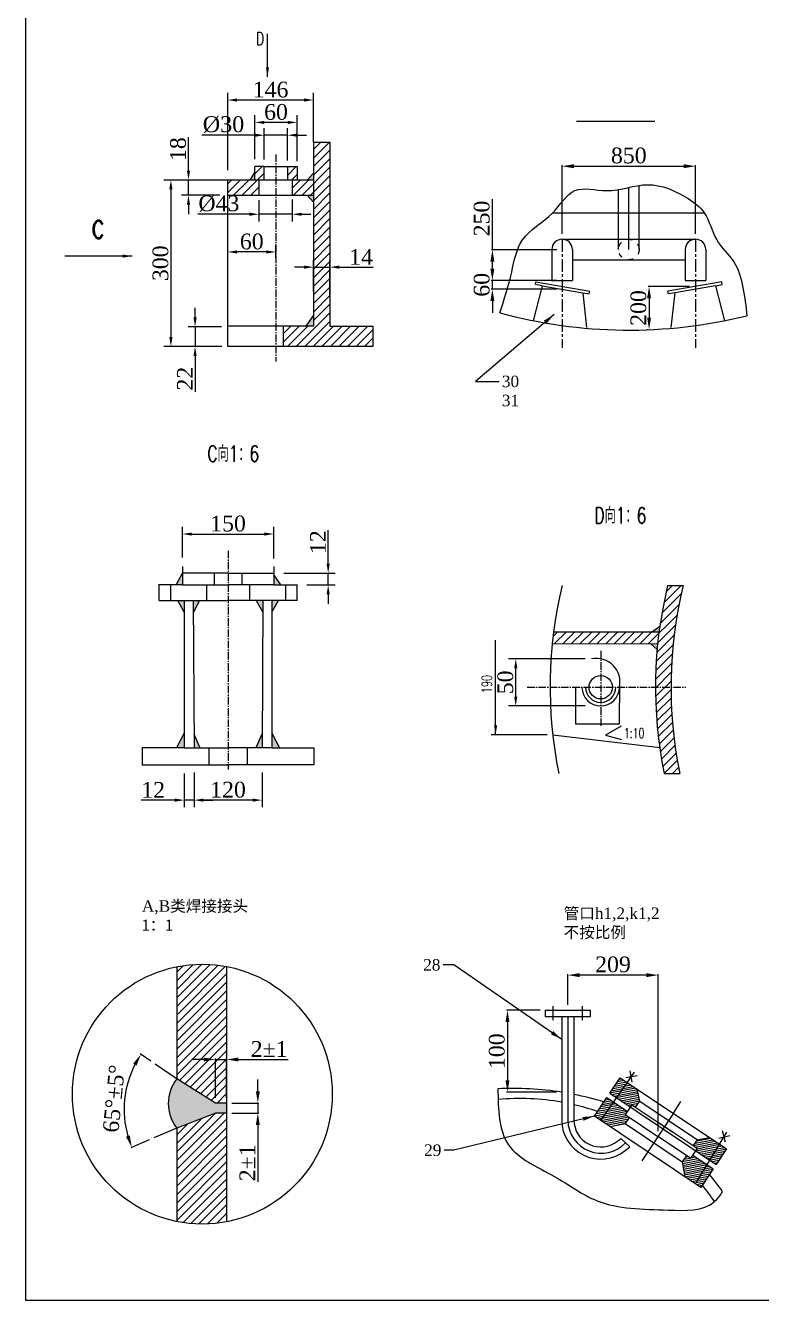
# Model space of a CAD drawing. Header units: millimetres. Extents: x 19308 to 58398, y -2448 to 16456.
# Drawn here: x 47261 to 52870, y -989 to 8724 of the extents above; entities that cross this region are included whole.
import ezdxf

# ---------------------------------------------------------------- set-up
doc = ezdxf.new("R2010")
doc.units = ezdxf.units.MM
doc.header["$LTSCALE"] = 3
for name, pattern in [('ACAD_ISO03W100', [30, 12, -18]), ('CENTER', [50.8, 31.75, -6.35, 6.35, -6.35]), ('CENTER2', [28.575, 19.05, -3.175, 3.175, -3.175]), ('CENTERX2', [101.6, 63.5, -12.7, 12.7, -12.7])]:
    doc.linetypes.add(name, pattern=pattern)
doc.layers.add('C2', color=1, linetype='CENTER2')
doc.layers.add('点划线', color=1, linetype='CENTERX2')
doc.styles.add('HZ', font='ROMANS.SHX', dxfattribs={"width": 0.7, "bigfont": 'hztxt.shx'})
doc.styles.get("Standard").update_dxf_attribs({"font": 'TIMES.TTF', "height": 120})
doc.dimstyles.new('ISO-25', dxfattribs={"dimtxt": 120, "dimasz": 90, "dimexe": 8, "dimexo": 40, "dimgap": 20, "dimtad": 1, "dimdsep": 46, "dimtxsty": 'Standard', "dimcen": 2.5, "dimclrd": 1, "dimclre": 1, "dimclrt": 1, "dimadec": 0, "dimazin": 0, "dimtfac": 1, "dimtmove": 0, "dimatfit": 3, "dimfxl": 0, "dimarcsym": 0})
doc.dimstyles.new('STANDARD_WS', dxfattribs={"dimtxt": 2.5, "dimasz": 2.5, "dimexe": 1.25, "dimexo": 0.625, "dimtad": 1, "dimdec": 4, "dimdsep": 46, "dimtxsty": 'Standard', "dimcen": 2.5, "dimadec": 0, "dimazin": 0, "dimtfac": 1, "dimtdec": 4, "dimtmove": 0, "dimatfit": 3, "dimfxl": 0, "dimtolj": 1, "dimtzin": 0, "dimarcsym": 0})
doc.dimstyles.new('STANDARD_WS$0', dxfattribs={"dimtxt": 2.5, "dimasz": 2.5, "dimexe": 1.25, "dimexo": 0.625, "dimtad": 1, "dimdec": 4, "dimdsep": 46, "dimtxsty": 'Standard', "dimcen": 2.5, "dimadec": 0, "dimazin": 0, "dimtfac": 1, "dimtdec": 4, "dimtmove": 0, "dimatfit": 0, "dimfxl": 0, "dimtolj": 1, "dimtzin": 0, "dimarcsym": 0})

# ---------------------------------------------------------------- blocks, each defined once
blk = doc.blocks.new('*D36')
at = {"color": 1, "linetype": 'ByBlock', "lineweight": -2}
for p, q in [((51350.3, 7136), (51350.3, 7660.2)), ((51440.3, 7652.2), (52276.7, 7652.2)), ((52366.7, 7136), (52366.7, 7660.2))]:
    blk.add_line(p, q, dxfattribs=at)
at = {"color": 1, "linetype": 'ByBlock'}
for points in [[(51440.3, 7667.2), (51440.3, 7637.2), (51350.3, 7652.2)], [(52276.7, 7667.2), (52276.7, 7637.2), (52366.7, 7652.2)]]:
    blk.add_solid(points, dxfattribs=at)
at = {"layer": 'Defpoints', "color": 0, "linetype": 'ByBlock'}
for p in [(52366.7, 7652.2), (51350.3, 7096), (52366.7, 7096)]:
    blk.add_point(p, dxfattribs=at)
at = {"color": 1, "linetype": 'ByBlock', "insert": (51858.5, 7733.3), "char_height": 120, "attachment_point": 5}
blk.add_mtext('850', dxfattribs=at)
blk = doc.blocks.new('*D71')
at = {"color": 0, "lineweight": -2}
for p, q in [((49008.5, 7888.4), (48604.2, 7888.4)), ((49080.5, 7702.6), (49080.5, 7942.4)), ((49257.5, 7888.4), (49080.5, 7888.4)), ((49257.5, 7694.6), (49257.5, 7942.4)), ((49329.5, 7888.4), (49401.5, 7888.4))]:
    blk.add_line(p, q, dxfattribs=at)
at = {"color": 0}
for points in [[(49008.5, 7900.4), (49008.5, 7876.4), (49080.5, 7888.4)], [(49329.5, 7900.4), (49329.5, 7876.4), (49257.5, 7888.4)]]:
    blk.add_solid(points, dxfattribs=at)
at = {"layer": 'Defpoints', "color": 0}
for p in [(49080.5, 7888.4), (49080.5, 7702.6), (49257.5, 7694.6)]:
    blk.add_point(p, dxfattribs=at)
at = {"color": 0, "insert": (48770.3, 7969.8), "char_height": 120, "attachment_point": 5}
blk.add_mtext('\\A1;{\\H1.013x;%%c30}', dxfattribs=at)
blk = doc.blocks.new('*D72')
at = {"color": 0, "lineweight": -2}
for p, q in [((49009.4, 7706.6), (49009.4, 8040)), ((49259.2, 7986), (49081.4, 7986)), ((49331.2, 7690.6), (49331.2, 8040))]:
    blk.add_line(p, q, dxfattribs=at)
at = {"color": 0}
for points in [[(49081.4, 7998), (49081.4, 7974), (49009.4, 7986)], [(49259.2, 7998), (49259.2, 7974), (49331.2, 7986)]]:
    blk.add_solid(points, dxfattribs=at)
at = {"layer": 'Defpoints', "color": 0}
for p in [(49009.4, 7986), (49009.4, 7706.6), (49331.2, 7690.6)]:
    blk.add_point(p, dxfattribs=at)
at = {"color": 0, "insert": (49170.3, 8065), "char_height": 120, "attachment_point": 5}
blk.add_mtext('\\A1;60', dxfattribs=at)
blk = doc.blocks.new('*D73')
at = {"color": 0, "lineweight": -2}
for p, q in [((48802.2, 7623.3), (48802.2, 8210.4)), ((49456, 7835.2), (49456, 8210.4)), ((49384, 8156.4), (48874.2, 8156.4))]:
    blk.add_line(p, q, dxfattribs=at)
at = {"color": 0}
for points in [[(48874.2, 8168.4), (48874.2, 8144.4), (48802.2, 8156.4)], [(49384, 8168.4), (49384, 8144.4), (49456, 8156.4)]]:
    blk.add_solid(points, dxfattribs=at)
at = {"layer": 'Defpoints', "color": 0}
for p in [(48802.2, 8156.4), (49456, 7835.2), (48802.2, 7623.3)]:
    blk.add_point(p, dxfattribs=at)
at = {"color": 0, "insert": (49129.1, 8235.4), "char_height": 120, "attachment_point": 5}
blk.add_mtext('\\A1;146', dxfattribs=at)
blk = doc.blocks.new('*D74')
at = {"color": 0, "lineweight": -2}
for p, q in [((48503.3, 7619), (48503.3, 7873.2)), ((48745.9, 7547), (48449.3, 7547)), ((48503.3, 7431.6), (48503.3, 7547)), ((48741.5, 7431.6), (48449.3, 7431.6)), ((48503.3, 7359.6), (48503.3, 7287.6))]:
    blk.add_line(p, q, dxfattribs=at)
at = {"color": 0}
for points in [[(48491.3, 7619), (48515.3, 7619), (48503.3, 7547)], [(48491.3, 7359.6), (48515.3, 7359.6), (48503.3, 7431.6)]]:
    blk.add_solid(points, dxfattribs=at)
at = {"layer": 'Defpoints', "color": 0}
for p in [(48503.3, 7547), (48745.9, 7547), (48741.5, 7431.6)]:
    blk.add_point(p, dxfattribs=at)
at = {"color": 0, "insert": (48424.3, 7782.1), "char_height": 120, "attachment_point": 5, "rotation": 90}
blk.add_mtext('\\A1;18', dxfattribs=at)
blk = doc.blocks.new('*D75')
at = {"color": 0, "lineweight": -2}
for p, q in [((48802.2, 7547), (48315.3, 7547)), ((48369.3, 7475), (48369.3, 6350.9)), ((48756.2, 6278.9), (48315.3, 6278.9))]:
    blk.add_line(p, q, dxfattribs=at)
at = {"color": 0}
for points in [[(48357.3, 7475), (48381.3, 7475), (48369.3, 7547)], [(48357.3, 6350.9), (48381.3, 6350.9), (48369.3, 6278.9)]]:
    blk.add_solid(points, dxfattribs=at)
at = {"layer": 'Defpoints', "color": 0}
for p in [(48802.2, 7547), (48369.3, 6278.9), (48756.2, 6278.9)]:
    blk.add_point(p, dxfattribs=at)
at = {"color": 0, "insert": (48290.3, 6912.9), "char_height": 120, "attachment_point": 5, "rotation": 90}
blk.add_mtext('\\A1;300', dxfattribs=at)
blk = doc.blocks.new('*D76')
at = {"color": 0, "lineweight": -2}
for p, q in [((48553.8, 6500.7), (48553.8, 6572.7)), ((48755.7, 6428.7), (48499.8, 6428.7)), ((48553.8, 6428.7), (48553.8, 6278.9)), ((48756.2, 6278.9), (48499.8, 6278.9)), ((48553.8, 6206.9), (48553.8, 5932.8))]:
    blk.add_line(p, q, dxfattribs=at)
at = {"color": 0}
for points in [[(48541.8, 6500.7), (48565.8, 6500.7), (48553.8, 6428.7)], [(48541.8, 6206.9), (48565.8, 6206.9), (48553.8, 6278.9)]]:
    blk.add_solid(points, dxfattribs=at)
at = {"layer": 'Defpoints', "color": 0}
for p in [(48755.7, 6428.7), (48553.8, 6278.9), (48756.2, 6278.9)]:
    blk.add_point(p, dxfattribs=at)
at = {"color": 0, "insert": (48475.8, 6033.8), "char_height": 120, "attachment_point": 5, "rotation": 90}
blk.add_mtext('\\A1;22', dxfattribs=at)
blk = doc.blocks.new('*D77')
at = {"color": 0, "lineweight": -2}
for p, q in [((49039.1, 7394.6), (49039.1, 7232.3)), ((49292.7, 7398.6), (49292.7, 7232.3)), ((48967.1, 7286.3), (48575, 7286.3)), ((49292.7, 7286.3), (49039.1, 7286.3)), ((49364.7, 7286.3), (49436.7, 7286.3))]:
    blk.add_line(p, q, dxfattribs=at)
at = {"color": 0}
for points in [[(48967.1, 7298.3), (48967.1, 7274.3), (49039.1, 7286.3)], [(49364.7, 7298.3), (49364.7, 7274.3), (49292.7, 7286.3)]]:
    blk.add_solid(points, dxfattribs=at)
at = {"layer": 'Defpoints', "color": 0}
for p in [(49039.1, 7394.6), (49292.7, 7398.6), (49039.1, 7286.3)]:
    blk.add_point(p, dxfattribs=at)
at = {"color": 0, "insert": (48735.1, 7366.9), "char_height": 120, "attachment_point": 5}
blk.add_mtext('\\A1;%%c43', dxfattribs=at)
blk = doc.blocks.new('*D78')
at = {"color": 0, "lineweight": -2}
for p, q in [((48802.2, 6953.3), (48802.2, 7053)), ((49097, 6999), (48874.2, 6999)), ((49169, 6953.3), (49169, 7053))]:
    blk.add_line(p, q, dxfattribs=at)
at = {"color": 0}
for points in [[(48874.2, 7011), (48874.2, 6987), (48802.2, 6999)], [(49097, 7011), (49097, 6987), (49169, 6999)]]:
    blk.add_solid(points, dxfattribs=at)
at = {"layer": 'Defpoints', "color": 0}
for p in [(48802.2, 6999), (48802.2, 6953.3), (49169, 6953.3)]:
    blk.add_point(p, dxfattribs=at)
at = {"color": 0, "insert": (48985.6, 7078), "char_height": 120, "attachment_point": 5}
blk.add_mtext('\\A1;60', dxfattribs=at)
blk = doc.blocks.new('*D79')
at = {"color": 0, "lineweight": -2}
for p, q in [((49456, 6700.9), (49456, 6937.4)), ((49581, 6669.5), (49581, 6937.4)), ((49384, 6883.4), (49312, 6883.4)), ((49456, 6883.4), (49581, 6883.4)), ((49653, 6883.4), (49911.3, 6883.4))]:
    blk.add_line(p, q, dxfattribs=at)
at = {"color": 0}
for points in [[(49384, 6895.4), (49384, 6871.4), (49456, 6883.4)], [(49653, 6895.4), (49653, 6871.4), (49581, 6883.4)]]:
    blk.add_solid(points, dxfattribs=at)
at = {"layer": 'Defpoints', "color": 0}
for p in [(49581, 6883.4), (49456, 6700.9), (49581, 6669.5)]:
    blk.add_point(p, dxfattribs=at)
at = {"color": 0, "insert": (49818.2, 6961.4), "char_height": 120, "attachment_point": 5}
blk.add_mtext('\\A1;14', dxfattribs=at)
blk = doc.blocks.new('*D80')
at = {"color": 0, "lineweight": -2}
for p, q in [((48456.5, 4670.4), (48456.5, 4904.1)), ((49153, 4663.4), (49153, 4904.1)), ((48528.5, 4850.1), (49081, 4850.1))]:
    blk.add_line(p, q, dxfattribs=at)
at = {"color": 0}
for points in [[(48528.5, 4862.1), (48528.5, 4838.1), (48456.5, 4850.1)], [(49081, 4862.1), (49081, 4838.1), (49153, 4850.1)]]:
    blk.add_solid(points, dxfattribs=at)
at = {"layer": 'Defpoints', "color": 0}
for p in [(49153, 4850.1), (48456.5, 4670.4), (49153, 4663.4)]:
    blk.add_point(p, dxfattribs=at)
at = {"color": 0, "insert": (48804.8, 4929.1), "char_height": 120, "attachment_point": 5}
blk.add_mtext('\\A1;150', dxfattribs=at)
blk = doc.blocks.new('*D81')
at = {"color": 0, "lineweight": -2}
for p, q in [((49567.7, 4623.4), (49567.7, 4880.5)), ((49230.6, 4551.4), (49621.7, 4551.4)), ((49567.7, 4462.8), (49567.7, 4551.4)), ((49405.4, 4462.8), (49621.7, 4462.8)), ((49567.7, 4390.8), (49567.7, 4318.8))]:
    blk.add_line(p, q, dxfattribs=at)
at = {"color": 0}
for points in [[(49555.7, 4623.4), (49579.7, 4623.4), (49567.7, 4551.4)], [(49555.7, 4390.8), (49579.7, 4390.8), (49567.7, 4462.8)]]:
    blk.add_solid(points, dxfattribs=at)
at = {"layer": 'Defpoints', "color": 0}
for p in [(49230.6, 4551.4), (49567.7, 4551.4), (49405.4, 4462.8)]:
    blk.add_point(p, dxfattribs=at)
at = {"color": 0, "insert": (49489.7, 4788), "char_height": 120, "attachment_point": 5, "rotation": 90}
blk.add_mtext('\\A1;12', dxfattribs=at)
blk = doc.blocks.new('*D82')
at = {"color": 0, "lineweight": -2}
for p, q in [((48545.5, 3033.4), (48545.5, 2769)), ((49064, 3033.4), (49064, 2769)), ((48992, 2823), (48617.5, 2823))]:
    blk.add_line(p, q, dxfattribs=at)
at = {"color": 0}
for points in [[(48617.5, 2835), (48617.5, 2811), (48545.5, 2823)], [(48992, 2835), (48992, 2811), (49064, 2823)]]:
    blk.add_solid(points, dxfattribs=at)
at = {"layer": 'Defpoints', "color": 0}
for p in [(48545.5, 3033.4), (49064, 3033.4), (48545.5, 2823)]:
    blk.add_point(p, dxfattribs=at)
at = {"color": 0, "insert": (48804.8, 2902), "char_height": 120, "attachment_point": 5}
blk.add_mtext('\\A1;120', dxfattribs=at)
blk = doc.blocks.new('*D83')
at = {"color": 0, "lineweight": -2}
for p, q in [((48470.7, 3025.6), (48470.7, 2769)), ((48545.5, 3033.4), (48545.5, 2769)), ((48398.7, 2823), (48141.6, 2823)), ((48545.5, 2823), (48470.7, 2823)), ((48617.5, 2823), (48689.5, 2823))]:
    blk.add_line(p, q, dxfattribs=at)
at = {"color": 0}
for points in [[(48398.7, 2835), (48398.7, 2811), (48470.7, 2823)], [(48617.5, 2835), (48617.5, 2811), (48545.5, 2823)]]:
    blk.add_solid(points, dxfattribs=at)
at = {"layer": 'Defpoints', "color": 0}
for p in [(48470.7, 3025.6), (48545.5, 3033.4), (48470.7, 2823)]:
    blk.add_point(p, dxfattribs=at)
at = {"color": 0, "insert": (48234.1, 2901), "char_height": 120, "attachment_point": 5}
blk.add_mtext('\\A1;12', dxfattribs=at)
blk = doc.blocks.new('*D84')
at = {"color": 0, "lineweight": -2}
for p, q in [((51265.9, 3899.9), (50943, 3899.9)), ((50997, 3612.1), (50997, 3827.9)), ((51526.3, 3540.1), (50943, 3540.1))]:
    blk.add_line(p, q, dxfattribs=at)
at = {"color": 0}
for points in [[(50985, 3827.9), (51009, 3827.9), (50997, 3899.9)], [(50985, 3612.1), (51009, 3612.1), (50997, 3540.1)]]:
    blk.add_solid(points, dxfattribs=at)
at = {"layer": 'Defpoints', "color": 0}
for p in [(50997, 3899.9), (51265.9, 3899.9), (51526.3, 3540.1)]:
    blk.add_point(p, dxfattribs=at)
at = {"color": 0, "insert": (50918, 3720), "char_height": 120, "attachment_point": 5, "rotation": 90}
blk.add_mtext('\\A1;50', dxfattribs=at)
blk = doc.blocks.new('*D110')
at = {"color": 1, "linetype": 'ByBlock', "lineweight": -2}
for p, q in [((50818.9, 6872.3), (50818.9, 6962.3)), ((51231.8, 6782.3), (50810.9, 6782.3)), ((51310.3, 6715.3), (50810.9, 6715.3)), ((50818.9, 6715.3), (50818.9, 6782.3)), ((50818.9, 6625.3), (50818.9, 6535.3))]:
    blk.add_line(p, q, dxfattribs=at)
at = {"color": 1, "linetype": 'ByBlock'}
for points in [[(50803.9, 6872.3), (50833.9, 6872.3), (50818.9, 6782.3)], [(50803.9, 6625.3), (50833.9, 6625.3), (50818.9, 6715.3)]]:
    blk.add_solid(points, dxfattribs=at)
at = {"layer": 'Defpoints', "color": 0, "linetype": 'ByBlock'}
for p in [(50818.9, 6782.3), (51271.8, 6782.3), (51350.3, 6715.3)]:
    blk.add_point(p, dxfattribs=at)
at = {"color": 1, "linetype": 'ByBlock', "insert": (50737.9, 6748.8), "char_height": 120, "attachment_point": 5, "rotation": 90}
blk.add_mtext('60', dxfattribs=at)
blk = doc.blocks.new('*D111')
at = {"color": 1, "linetype": 'ByBlock', "lineweight": -2}
for p, q in [((50819, 7016.2), (50819, 7401.9)), ((51310.3, 7016.2), (50811, 7016.2)), ((50819, 6872.3), (50819, 6926.2)), ((51310.3, 6782.3), (50811, 6782.3))]:
    blk.add_line(p, q, dxfattribs=at)
at = {"color": 1, "linetype": 'ByBlock'}
for points in [[(50804, 6926.2), (50834, 6926.2), (50819, 7016.2)], [(50804, 6872.3), (50834, 6872.3), (50819, 6782.3)]]:
    blk.add_solid(points, dxfattribs=at)
at = {"layer": 'Defpoints', "color": 0, "linetype": 'ByBlock'}
for p in [(50819, 7016.2), (51350.3, 7016.2), (51350.3, 6782.3)]:
    blk.add_point(p, dxfattribs=at)
at = {"color": 1, "linetype": 'ByBlock', "insert": (50738, 7254), "char_height": 120, "attachment_point": 5, "rotation": 90}
blk.add_mtext('250', dxfattribs=at)
blk = doc.blocks.new('*D112')
at = {"color": 1, "linetype": 'ByBlock', "lineweight": -2}
for p, q in [((52321.3, 6736.4), (52005, 6736.4)), ((52013, 6646.4), (52013, 6497.9)), ((51999.4, 6407.9), (52005, 6407.9))]:
    blk.add_line(p, q, dxfattribs=at)
at = {"color": 1, "linetype": 'ByBlock'}
for points in [[(51998, 6646.4), (52028, 6646.4), (52013, 6736.4)], [(51998, 6497.9), (52028, 6497.9), (52013, 6407.9)]]:
    blk.add_solid(points, dxfattribs=at)
at = {"layer": 'Defpoints', "color": 0, "linetype": 'ByBlock'}
for p in [(52361.3, 6736.4), (52013, 6407.9), (52039.4, 6407.9)]:
    blk.add_point(p, dxfattribs=at)
at = {"color": 1, "linetype": 'ByBlock', "insert": (51931.9, 6572.2), "char_height": 120, "attachment_point": 5, "rotation": 90}
blk.add_mtext('200', dxfattribs=at)
blk = doc.blocks.new('*D115')
at = {"color": 1, "linetype": 'ByBlock', "lineweight": -2}
for p, q in [((51184.1, 1222.6), (50926.1, 1222.6)), ((50934.1, 1132.6), (50934.1, 687.6)), ((51307.5, 597.6), (50926.1, 597.6))]:
    blk.add_line(p, q, dxfattribs=at)
at = {"color": 1, "linetype": 'ByBlock'}
for points in [[(50919.1, 1132.6), (50949.1, 1132.6), (50934.1, 1222.6)], [(50919.1, 687.6), (50949.1, 687.6), (50934.1, 597.6)]]:
    blk.add_solid(points, dxfattribs=at)
at = {"layer": 'Defpoints', "color": 0, "linetype": 'ByBlock'}
for p in [(51224.1, 1222.6), (50934.1, 597.6), (51347.5, 597.6)]:
    blk.add_point(p, dxfattribs=at)
at = {"color": 1, "linetype": 'ByBlock', "insert": (50853.1, 910.1), "char_height": 120, "attachment_point": 5, "rotation": 90}
blk.add_mtext('100', dxfattribs=at)
blk = doc.blocks.new('*D116')
at = {"color": 1, "linetype": 'ByBlock', "lineweight": -2}
for p, q in [((51393.9, 1262.6), (51393.9, 1497.5)), ((51991.9, 1489.5), (51483.9, 1489.5)), ((52081.9, 300.5), (52081.9, 1497.5))]:
    blk.add_line(p, q, dxfattribs=at)
at = {"color": 1, "linetype": 'ByBlock'}
for points in [[(51483.9, 1504.5), (51483.9, 1474.5), (51393.9, 1489.5)], [(51991.9, 1504.5), (51991.9, 1474.5), (52081.9, 1489.5)]]:
    blk.add_solid(points, dxfattribs=at)
at = {"layer": 'Defpoints', "color": 0, "linetype": 'ByBlock'}
for p in [(51393.9, 1489.5), (51393.9, 1222.6), (52081.9, 260.5)]:
    blk.add_point(p, dxfattribs=at)
at = {"color": 1, "linetype": 'ByBlock', "insert": (51737.9, 1570.8), "char_height": 120, "attachment_point": 5}
blk.add_mtext('209', dxfattribs=at)
blk = doc.blocks.new('*D117')
at = {"color": 1, "linetype": 'ByBlock', "lineweight": -2}
for p, q in [((48618.5, 846.9), (48528.5, 846.9)), ((48708.5, 555.4), (48708.5, 854.9)), ((48708.5, 846.9), (48793.5, 846.9)), ((48793.5, 555.4), (48793.5, 854.9)), ((48883.5, 846.9), (49262.5, 846.9))]:
    blk.add_line(p, q, dxfattribs=at)
at = {"color": 1, "linetype": 'ByBlock'}
for points in [[(48618.5, 861.9), (48618.5, 831.9), (48708.5, 846.9)], [(48883.5, 861.9), (48883.5, 831.9), (48793.5, 846.9)]]:
    blk.add_solid(points, dxfattribs=at)
at = {"layer": 'Defpoints', "color": 0, "linetype": 'ByBlock'}
for p in [(48793.5, 846.9), (48708.5, 515.4), (48793.5, 515.4)]:
    blk.add_point(p, dxfattribs=at)
at = {"color": 1, "linetype": 'ByBlock', "insert": (49118, 926.9), "char_height": 120, "attachment_point": 5}
blk.add_mtext('2%%p1', dxfattribs=at)
blk = doc.blocks.new('*D118')
at = {"color": 1, "linetype": 'ByBlock', "lineweight": -2}
for p, q in [((49031.6, 605.4), (49031.6, 695.4)), ((48833.5, 515.4), (49039.6, 515.4)), ((49031.6, 515.4), (49031.6, 439)), ((48833.5, 439), (49039.6, 439)), ((49031.6, 349), (49031.6, -84.7))]:
    blk.add_line(p, q, dxfattribs=at)
at = {"color": 1, "linetype": 'ByBlock'}
for points in [[(49016.6, 605.4), (49046.6, 605.4), (49031.6, 515.4)], [(49016.6, 349), (49046.6, 349), (49031.6, 439)]]:
    blk.add_solid(points, dxfattribs=at)
at = {"layer": 'Defpoints', "color": 0, "linetype": 'ByBlock'}
for p in [(48793.5, 515.4), (49031.6, 515.4), (48793.5, 439)]:
    blk.add_point(p, dxfattribs=at)
at = {"color": 1, "linetype": 'ByBlock', "insert": (48951.6, 59.8), "char_height": 120, "attachment_point": 5, "rotation": 90}
blk.add_mtext('2%%p1', dxfattribs=at)
blk = doc.blocks.new('*D119')
at = {"color": 1, "linetype": 'ByBlock', "lineweight": -2}
for p, q in [((48216.4, 834.1), (48134.2, 890.1)), ((48203.2, 234.4), (48064.2, 175.2))]:
    blk.add_line(p, q, dxfattribs=at)
blk.add_arc((48753.6, 468.5), 741.2, 152.72222, 196.08394, dxfattribs=at)
at = {"color": 1, "linetype": 'ByBlock'}
for points in [[(48081.9, 815.9), (48107.7, 800.5), (48140.8, 885.6)], [(48055.5, 268.2), (48027.2, 258.1), (48071.5, 178.3)]]:
    blk.add_solid(points, dxfattribs=at)
at = {"layer": 'Defpoints', "color": 0, "linetype": 'ByBlock'}
for p in [(48249.4, 811.6), (48416.7, 697.8), (48038.1, 662.1), (48413.7, 323.9), (48240, 250)]:
    blk.add_point(p, dxfattribs=at)
at = {"color": 1, "linetype": 'ByBlock', "insert": (47935.2, 548.7), "char_height": 120, "attachment_point": 5, "rotation": 84.40308}
blk.add_mtext('65%%d%%p5%%d', dxfattribs=at)

msp = doc.modelspace()

# ---------------------------------------------------------------- hatches: boundary and pattern name
at = {"linetype": 'ByBlock'}
h = msp.add_hatch(dxfattribs=at)
h.set_pattern_fill('ANSI31', color=0, scale=14.52, style=0)
h.set_pattern_definition([(45, (30610.697, 1387.035), (-32.59833, 32.59833), [])])
h.paths.add_polyline_path([(49455.9636, 6432.69034), (49228.18117, 6432.69034), (49228.18117, 6278.86224), (49907.91337, 6278.86224), (49907.91337, 6432.69034), (49581.03863, 6432.69034), (49581.03863, 7835.22475), (49455.9636, 7835.22475)])
h.paths.add_polyline_path([(49080.49198, 7648.89822), (49009.44601, 7648.89822), (49009.44601, 7547.03276), (49080.49198, 7547.03276)])
h.paths.add_polyline_path([(49331.24564, 7648.89822), (49257.49456, 7648.89822), (49257.49456, 7547.03276), (49331.24564, 7547.03276)], flags=17)
h.paths.add_polyline_path([(49039.14352, 7431.63025), (49039.14352, 7547.03276), (48802.21416, 7547.03276), (48802.21416, 7431.63025)])
h.paths.add_polyline_path([(49455.9636, 7431.63025), (49455.9636, 7547.03276), (49292.69575, 7547.03276), (49292.69575, 7431.63025)], flags=17)
h = msp.add_hatch(color=256)
h.paths.add_polyline_path([(49455.9636, 7599.33205), (49406.52868, 7547.03276), (49455.9636, 7547.03276)])
h.paths.add_polyline_path([(49455.9636, 7431.63025), (49408.75352, 7431.63025), (49455.9636, 7378.9232)])
h.paths.add_polyline_path([(49009.44601, 7609.11307), (48969.98442, 7547.03276), (49009.44601, 7547.03276)])
h.paths.add_polyline_path([(49455.9636, 6518.3273), (49396.4053, 6432.69034), (49455.9636, 6432.69034)])
h = msp.add_hatch(color=256)
h.paths.add_polyline_path([(49188.09031, 4343.80081), (49138.85697, 4343.80081), (49138.85697, 4254.92133)])
h.paths.add_polyline_path([(49069.40475, 4343.80081), (49019.29114, 4343.80081), (49068.97318, 4254.69271)])
h.paths.add_polyline_path([(49152.9778, 4537.24126), (49152.9778, 4462.79944), (49203.85594, 4462.79944)])
h.paths.add_polyline_path([(48456.53578, 4550.77431), (48408.26023, 4462.79944), (48456.53578, 4462.79944)])
h.paths.add_polyline_path([(48470.65661, 4343.80081), (48421.27259, 4343.80081), (48470.65661, 4254.40777)])
h.paths.add_polyline_path([(48587.27669, 4343.80081), (48540.10882, 4343.80081), (48540.53793, 4255.20161)])
h = msp.add_hatch(dxfattribs=at)
h.set_pattern_fill('ANSI31', color=0, scale=14.52, style=0)
h.set_pattern_definition([(45, (35797.165, -1700.077), (-32.59833, 32.59833), [])])
h.paths.add_polyline_path([(52180.05061, 3682.72162), (52061.59172, 3682.72162, 0.0505049837), (52128.22307, 3024.75306), (52246.68195, 3024.75306, -0.0505049837)])
h.paths.add_polyline_path([(52273.00614, 4458.29323), (52154.54726, 4458.29323, 0.059713429), (52061.59172, 3682.72162), (52180.05061, 3682.72162, -0.059713429)])
h.paths.add_polyline_path([(52078.25032, 4012.97618, -0.007120028), (52088.97871, 4105.82417), (51286.08175, 4105.75521, 0.0068339096), (51275.73534, 4016.64365)])
h = msp.add_hatch(color=256)
h.paths.add_polyline_path([(52088.97871, 4105.82417, -0.0033456898), (52094.93224, 4149.33994), (52037.34365, 4105.81974)])
h.paths.add_polyline_path([(52074.20529, 3970.18511, -0.0032741363), (52078.25032, 4012.97618), (52026.76144, 4013.21149)])
h = msp.add_hatch(color=256)
h.paths.add_polyline_path([(49138.85697, 3333.84399), (49138.85697, 3221.976), (49197.34226, 3221.976)])
h.paths.add_polyline_path([(49064.49267, 3329.57799), (49015.76682, 3221.976), (49063.97153, 3221.976)])
h.paths.add_polyline_path([(48545.02983, 3327.7365), (48545.54205, 3221.976), (48590.25554, 3221.976)])
h.paths.add_polyline_path([(48470.65661, 3333.84399), (48412.17132, 3221.976), (48470.65661, 3221.976)])
h = msp.add_hatch(dxfattribs=at)
h.set_pattern_fill('ANSI31', color=0, scale=14.52, style=0)
h.set_pattern_definition([(45, (34918.175, -12244.592), (-32.59833, 32.59833), [])])
h.paths.add_polyline_path([(48413.74922, 699.79602), (48416.74585, 697.75655), (48708.51954, 515.35953), (48793.54969, 515.35953), (48793.54969, 1555.76347, 0.0968279583), (48413.74922, 1553.73385)])
h.paths.add_polyline_path([(48413.74922, -387.0617, 0.0968279583), (48793.54969, -389.09132), (48793.54969, 439.04963), (48708.51954, 439.04963), (48413.74922, 323.92644)])
msp.add_hatch(color=0, dxfattribs=at).paths.add_polyline_path([(48413.74922, 699.62983, 0.3422001293), (48413.74922, 323.92644), (48708.51954, 439.04963), (48793.54969, 439.04963), (48793.54969, 515.35953), (48708.51954, 515.35953)])
at = {"layer": '点划线', "linetype": 'ByBlock'}
h = msp.add_hatch(dxfattribs=at)
h.set_pattern_fill('ANSI31', color=0, scale=4.6464, angle=-33.810896221, style=0)
h.set_pattern_definition([(11.1891, (39472.967, 711.846), (-2.862655, 14.471909), [])])
h.paths.add_polyline_path([(52407.68555, -127.00289), (52501.93659, 13.72973), (52345.61801, 118.41896), (52329.63931, 94.56007), (52297.44178, 116.12331), (52265.27408, 68.09153), (52286.57934, -45.89599)])
h.paths.add_polyline_path([(52524.175, 46.88733), (52603.5197, 165.41037), (52473.26319, 252.64538), (52380.95892, 234.38689), (52350.09893, 188.30775), (52379.31825, 168.73907), (52367.83419, 151.59144)])
h.paths.add_polyline_path([(51923.13578, 621.07511), (51792.87926, 708.31013), (51713.51232, 589.80198), (51869.83091, 485.11275), (51881.31497, 502.26038), (51910.53428, 482.69171), (51941.39427, 528.77085)])
h.paths.add_polyline_path([(51691.29615, 556.62949), (51597.04511, 415.89687), (51718.15132, 334.78997), (51831.66585, 358.48637), (51863.83355, 406.51815), (51831.63602, 428.08138), (51847.61473, 451.94027)])

# ---------------------------------------------------------------- linework, layer by layer
at = {"color": 0, "linetype": 'ByBlock'}
for p, q in [((47261.39519, 16086.41842), (47261.39519, -989.10158)), ((51460.12215, 7994.78986), (52056.60208, 7994.78986)), ((49455.9636, 7835.22475), (49581.03863, 7835.22475)), ((51858.45779, 7017.5429), (51858.45779, 7490.7099)), ((51936.86579, 7017.5429), (51936.86579, 7505.87672)), ((51780.04979, 7017.5429), (51780.04979, 7474.91042)), ((51278.36715, 7296.84225), (52433.98451, 7296.84225)), ((51350.25779, 7095.9509), (52366.65779, 7095.9509)), ((51271.84979, 7017.5429), (51271.84979, 6782.3189)), ((51428.66579, 7017.5429), (51428.66579, 6782.3189)), ((52288.24979, 7017.5429), (52288.24979, 6782.3189)), ((52445.06579, 7017.5429), (52445.06579, 6782.3189)), ((51428.66579, 6939.1349), (52288.24979, 6939.1349)), ((51197.81069, 6741.95288), (51129.6699, 6475.31623)), ((51146.98479, 6750.84586), (51150.72834, 6772.25523)), ((51197.81069, 6741.95288), (51146.98479, 6750.84586)), ((51150.72834, 6772.25523), (51560.48084, 6700.60761)), ((51197.81069, 6741.95288), (51507.15289, 6687.82749)), ((51271.84979, 6782.3189), (51428.66579, 6782.3189)), ((52566.18723, 6772.25523), (52156.43473, 6700.60761)), ((52519.10488, 6741.95288), (52209.76268, 6687.82749)), ((52288.24979, 6782.3189), (52445.06579, 6782.3189)), ((52519.10488, 6741.95288), (52569.93078, 6750.84586)), ((52519.10488, 6741.95288), (52587.24567, 6475.31623)), ((52569.93078, 6750.84586), (52566.18723, 6772.25523)), ((51507.15289, 6687.82749), (51537.06589, 6422.84547)), ((51507.15289, 6687.82749), (51556.7294, 6679.15312)), ((51556.7294, 6679.15312), (51560.48084, 6700.60761)), ((52160.18617, 6679.15312), (52156.43473, 6700.60761)), ((52209.76268, 6687.82749), (52160.18617, 6679.15312)), ((52209.76268, 6687.82749), (52179.84968, 6422.84547)), ((49907.91337, 6432.69034), (49907.91337, 6278.86224)), ((52154.54726, 4458.29323), (52273.00614, 4458.29323)), ((52128.22307, 3024.75306), (52246.68195, 3024.75306)), ((48793.54969, 1555.76347), (48793.54969, -389.09132)), ((48413.74922, 1553.73385), (48413.74922, 699.62983)), ((48416.74585, 697.75655), (48249.42222, 811.63545)), ((48708.51954, 515.35953), (48413.74922, 699.62983)), ((51646.33528, 382.8864), (51901.03945, 750.60189)), ((51836.02522, 708.88446), (51922.10395, 724.47056)), ((51884.84032, 675.07188), (51869.17092, 761.13549)), ((48793.54969, 515.35953), (48708.51954, 515.35953)), ((52198.19948, 436.86025), (52256.11768, 526.25602)), ((48708.51954, 439.04963), (48413.74922, 323.92644)), ((48793.54969, 439.04963), (48708.51954, 439.04963)), ((52198.19948, 436.86025), (51958.75151, 73.80462)), ((48413.74922, 323.92644), (48240.01403, 250.01912)), ((48413.74922, 323.92644), (48413.74922, -387.0617)), ((52374.48241, -88.86934), (52605.98998, 293.87488)), ((52594.48655, 217.48859), (52573.53173, 302.42016)), ((51797.50148, 245.53748), (51867.07858, 182.24536)), ((52543.67636, 248.22177), (52628.62816, 269.0944))]:
    msp.add_line(p, q, dxfattribs=at)
for p, q in [((49455.9636, 7835.22475), (49455.9636, 6432.69034)), ((49581.03863, 7835.22475), (49581.03863, 6432.69034)), ((49009.44601, 7609.11307), (48969.98442, 7547.03276)), ((49080.49198, 7648.89822), (49009.44601, 7648.89822)), ((49009.44601, 7547.03276), (49009.44601, 7648.89822)), ((49080.49198, 7547.03276), (49080.49198, 7648.89822)), ((49080.49198, 7648.89822), (49257.49456, 7648.89822)), ((49257.49456, 7648.89822), (49331.24564, 7648.89822)), ((49257.49456, 7648.89822), (49257.49456, 7547.03276)), ((49331.24564, 7648.89822), (49331.24564, 7547.03276)), ((49406.52868, 7547.03276), (49455.9636, 7599.33205)), ((49455.9636, 7547.03276), (48802.21416, 7547.03276)), ((48802.21416, 6432.69034), (48802.21416, 7547.03276)), ((49039.14352, 7547.03276), (49039.14352, 7431.63025)), ((49292.69575, 7547.03276), (49292.69575, 7431.63025)), ((48802.21416, 7431.63025), (49455.9636, 7431.63025)), ((49408.75352, 7431.63025), (49455.9636, 7378.9232)), ((49455.9636, 6518.3273), (49396.4053, 6432.69034)), ((49455.9636, 6432.69034), (48802.21416, 6432.69034)), ((48802.21416, 6278.86224), (48802.21416, 6432.69034)), ((49228.18117, 6278.86224), (49228.18117, 6432.69034)), ((49581.03863, 6432.69034), (49907.91337, 6432.69034)), ((49907.91337, 6278.86224), (48802.21416, 6278.86224)), ((48456.53578, 4601.97827), (48456.53578, 4462.79944)), ((49152.9778, 4601.97827), (49152.9778, 4462.79944)), ((48408.26023, 4462.79944), (48456.53578, 4550.77431)), ((48804.75679, 4551.42449), (48456.53578, 4551.42449)), ((48698.75991, 4551.42449), (48698.75991, 4462.79944)), ((48804.75679, 4551.42449), (49152.9778, 4551.42449)), ((48910.75366, 4551.42449), (48910.75366, 4462.79944)), ((49152.9778, 4537.24126), (49203.85594, 4462.79944)), ((48456.53578, 4462.79944), (48275.46086, 4462.79944)), ((48279.1069, 4343.80081), (48279.1069, 4462.79944)), ((48365.99832, 4462.79944), (48365.99832, 4343.80081)), ((48456.53578, 4462.79944), (48804.75679, 4462.79944)), ((48641.85585, 4462.79944), (48641.85585, 4343.80081)), ((49152.9778, 4462.79944), (48804.75679, 4462.79944)), ((48967.65773, 4462.79944), (48967.65773, 4343.80081)), ((49152.9778, 4462.79944), (49334.05272, 4462.79944)), ((49243.51526, 4462.79944), (49243.51526, 4343.80081)), ((49330.40667, 4343.80081), (49330.40667, 4462.79944)), ((48279.1069, 4343.80081), (48808.40283, 4343.80081)), ((48470.65661, 4254.40777), (48421.27259, 4343.80081)), ((48470.65661, 4343.80079), (48470.65661, 3221.976)), ((48540.10882, 4343.80079), (48545.54205, 3221.976)), ((48587.27669, 4343.80081), (48540.53793, 4255.20161)), ((49330.40667, 4343.80081), (48801.11074, 4343.80081)), ((49019.29114, 4343.80081), (49068.97318, 4254.69271)), ((49069.40475, 4343.80079), (49063.97153, 3221.976)), ((49138.85697, 4254.92133), (49188.09031, 4343.80081)), ((49138.85697, 4343.80079), (49138.85697, 3221.976)), ((51286.08175, 4105.75521), (52088.97871, 4105.82417)), ((52037.34365, 4105.81974), (52094.93224, 4149.33994)), ((51275.73534, 4016.64365), (52078.25032, 4012.97618)), ((52026.76144, 4013.21149), (52074.20529, 3970.18511)), ((51526.33055, 3899.91917), (51238.03148, 3899.91917)), ((51787.01794, 3403.84843), (51791.27627, 3721.79946)), ((51451.30225, 3682.72162), (51451.30225, 3403.84843)), ((51451.30225, 3403.84843), (51787.01794, 3403.84843)), ((48470.65661, 3333.84399), (48412.17132, 3221.976)), ((48545.02983, 3327.7365), (48590.25554, 3221.976)), ((49064.49267, 3329.57799), (49015.76682, 3221.976)), ((49138.85697, 3333.84399), (49197.34226, 3221.976)), ((51237.55334, 3320.98713), (50808.54084, 3320.98713)), ((51278.69968, 3320.98713), (52093.80124, 3224.0463)), ((51800.30728, 3386.14051), (51681.947, 3317.80517)), ((51681.947, 3317.80517), (51803.12276, 3285.33622)), ((48470.65661, 3221.976), (48149.85928, 3221.976)), ((48149.85928, 3221.976), (48149.85928, 3092.34045)), ((48470.65661, 3221.976), (48804.75679, 3221.976)), ((48659.13302, 3221.976), (48659.13302, 3092.34045)), ((49138.85697, 3221.976), (48804.75679, 3221.976)), ((48950.38055, 3221.976), (48950.38055, 3092.34045)), ((49138.85697, 3221.976), (49459.6543, 3221.976)), ((49459.6543, 3221.976), (49459.6543, 3092.34045)), ((48149.85928, 3092.34045), (48814.16663, 3092.34045)), ((49459.6543, 3092.34045), (48795.34695, 3092.34045))]:
    msp.add_line(p, q)
at = {"color": 0, "linetype": 'CENTER'}
for p, q in [((51350.25779, 7095.9509), (51350.25779, 6268.31772)), ((52366.65779, 7095.9509), (52366.65779, 6268.31772))]:
    msp.add_line(p, q, dxfattribs=at)
at = {"linetype": 'ByBlock'}
msp.add_lwpolyline([(47261.39519, 16086.41842), (57748.41095, 16086.41842), (57748.41095, -989.10158), (47261.39519, -989.10158)], dxfattribs=at)
at = {"color": 0, "linetype": 'ACAD_ISO03W100'}
msp.add_circle((51858.45779, 7017.5429), 78.408, dxfattribs=at)
msp.add_circle((51644.36326, 3682.72162), 89.06034)
at = {"color": 0, "linetype": 'ByBlock'}
for centre, radius, start, end in [((51350.25779, 7017.5429), 78.408, 0, 180), ((52366.65779, 7017.5429), 78.408, 0, 180), ((51858.45779, 10140.45218), 3736.89086, 254.759431785, 283.933591378), ((48656.08415, 511.77814), 306.61781, 142.218093666, 217.781906334)]:
    msp.add_arc(centre, radius, start, end, dxfattribs=at)
for centre, radius, start, end in [((54540.66039, 3682.72162), 3281.95666, 166.330921319, 191.565063112), ((55343.54839, 3682.72162), 3281.95666, 166.330921319, 191.565063112), ((55462.00727, 3682.72162), 3281.95666, 166.330921319, 191.565063112), ((51609.84214, 3721.79946), 181.43412, 347.561997785, 100.968426899), ((51644.36326, 3682.72162), 142.65468, 180, 0), ((51644.36326, 3682.72162), 115.2477, 180, 0), ((51644.36326, 3682.72162), 115.2477, 180, 0)]:
    msp.add_arc(centre, radius, start, end)
msp.add_spline([(50876.13235, 6534.98549), (50966.06127, 6845.39875), (51047.8397, 7090.54111), (51278.36715, 7296.84225), (51448.25742, 7466.73251), (51689.80061, 7466.73251), (52000.55872, 7511.36889), (52311.31682, 7405.1405), (52433.98451, 7296.84225), (52528.02972, 7090.54111), (52658.87526, 6923.02715), (52728.38699, 6726.91323), (52758.29032, 6513.51756)], degree=3, dxfattribs=at)
at = {"layer": 'C2'}
for p, q in [((49168.99327, 7741.6907), (49168.99327, 6164.90912)), ((48804.75679, 4723.04688), (48804.75679, 3057.09317)), ((51644.36326, 3959.13131), (51644.36326, 3377.79577)), ((51084.32746, 3682.72162), (52294.08791, 3682.72162))]:
    msp.add_line(p, q, dxfattribs=at)
at = {"layer": '点划线', "color": 0, "linetype": 'ByBlock'}
for p, q in [((51224.10024, 1173.06468), (51224.10024, 1222.63127)), ((51224.10024, 1222.63127), (51563.79199, 1222.63127)), ((51563.79199, 1173.06468), (51224.10024, 1173.06468)), ((51283.38453, 1146.87572), (51283.38453, 1253.49463)), ((51347.48211, 1173.06468), (51347.48211, 385.11792)), ((51393.94611, 1173.06468), (51393.94611, 385.11792)), ((51440.41011, 1173.06468), (51440.41011, 385.11792)), ((51504.5077, 1146.87572), (51504.5077, 1253.49463)), ((51563.79199, 1222.63127), (51563.79199, 1173.06468)), ((51713.51232, 589.80198), (51792.87926, 708.31013)), ((51792.87926, 708.31013), (52603.5197, 165.41037)), ((51713.51232, 589.80198), (52524.175, 46.88733)), ((51941.39427, 528.77085), (51923.13578, 621.07511)), ((51597.04511, 415.89687), (51691.29615, 556.62949)), ((51691.29615, 556.62949), (51847.61473, 451.94027)), ((51881.31497, 502.26038), (51831.63602, 428.08138)), ((51867.76557, 482.02886), (51881.31497, 502.26038)), ((51881.31497, 502.26038), (52185.78026, 298.35477)), ((51910.53428, 482.69171), (51941.39427, 528.77085)), ((51941.39427, 528.77085), (52380.95892, 234.38689)), ((52407.68555, -127.00289), (51597.04511, 415.89687)), ((51831.63602, 428.08138), (52080.63767, 261.32073)), ((51863.83355, 406.51815), (51831.66585, 358.48637)), ((51831.66585, 358.48637), (51718.15132, 334.78997)), ((51831.66585, 358.48637), (52265.27408, 68.09153)), ((52379.31825, 168.73907), (52074.85295, 372.64468)), ((51773.00791, 225.8309), (51797.50148, 245.53748)), ((52329.63931, 94.56007), (52080.63767, 261.32073)), ((52350.09893, 188.30775), (52380.95892, 234.38689)), ((52380.95892, 234.38689), (52473.26319, 252.64538)), ((51831.26073, 153.4277), (51867.07858, 182.24536)), ((52297.44178, 116.12331), (52265.27408, 68.09153)), ((52379.31825, 168.73907), (52329.63931, 94.56007)), ((52345.61801, 118.41896), (52501.93659, 13.72973)), ((52365.76886, 148.50755), (52379.31825, 168.73907)), ((52603.5197, 165.41037), (52524.175, 46.88733)), ((52265.27408, 68.09153), (52286.57934, -45.89599)), ((52501.93659, 13.72973), (52407.68555, -127.00289))]:
    msp.add_line(p, q, dxfattribs=at)
msp.add_circle((48608.8406, 583.33608), 989.81437, dxfattribs=at)
for centre, radius, start, end in [((50980.27954, -1722.09322), 2348.60036, 81.004926765, 92.905920737), ((51031.56785, -1237.23173), 1787.22473, 79.818760464, 95.420667447), ((50980.27954, -1722.09322), 2348.60036, 72.920155238, 78.701706898), ((51031.56785, -1237.23173), 1787.22473, 70.773926554, 76.77602876), ((51644.85171, 385.11792), 297.3696, 180, 308.818814941), ((51649.38954, 387.97606), 255.45942, 180.641052609, 316.429616461), ((51644.85171, 385.11792), 204.4416, 180, 308.818814941), ((51098.3972, -1170.40239), 1787.22473, 34.405123996, 39.700569794), ((51031.56785, -1237.23173), 1787.22473, 34.098052495, 39.086426793)]:
    msp.add_arc(centre, radius, start, end, dxfattribs=at)
msp.add_spline([(50861.21456, 623.48713), (50942.22297, 196.60843), (51288.46055, -42.90595), (51616.94236, -229.19492), (52158.49346, -300.16216), (52511.53182, -235.29416), (52572.97014, -160.54751)], degree=3, dxfattribs=at)

# ---------------------------------------------------------------- texts
at = {"style": 'HZ', "width": 0.7}
for s, height, p in [('D', 99.11304, (49017.60579, 8574.29163)), ('c', 198.22608, (47761.54915, 7104.37958)), ('C向1：6', 122.184188, (48647.58389, 5400.78491)), ('D向1：6', 122.184188, (51596.87282, 4930.8534)), ('1:10', 74.266294, (51821.55781, 3295.98482))]:
    msp.add_text(s, height=height, dxfattribs=at).set_placement(p)
msp.add_text('190', height=77.097687, rotation=90, dxfattribs=at).set_placement((50814.92902, 3637.27035))
at = {"color": 1, "linetype": 'ByBlock', "char_height": 87.12}
for s, insert, attachment_point in [('30\\P31', (50891.32871, 6056.50738), 1), ('28', (50423.36395, 1523.35199), 9), ('29', (50430.52965, 111.46674), 9)]:
    msp.add_mtext(s, dxfattribs=dict(at, insert=insert, attachment_point=attachment_point))
at = {"color": 0, "linetype": 'ByBlock', "char_height": 87.12, "attachment_point": 1}
for s, insert, width in [('A,B{\\fSimSun|b0|i0|c134|p54;类焊接接头\\P1：1}', (48148.0419, 2059.88845), 5572.8270528), ('{\\fSimSun|b0|i0|c134|p54;管口}h1,2,k1,2\\P{\\fSimSun|b0|i0|c134|p54;不按比例}', (51361.94459, 2004.67089), 3633.904096)]:
    msp.add_mtext(s, dxfattribs=dict(at, insert=insert, width=width))

# ---------------------------------------------------------------- dimensions: what is measured, and where the dimension line sits
for base, p1, p2, text, picture, middle in [((48802.21416, 8156.35332), (49455.9636, 7835.22475), (48802.21416, 7623.30936), '146', '*D73', (49129.08888, 8235.39153)), ((49009.44601, 7986.00134), (49331.24564, 7690.64322), (49009.44601, 7706.63492), '60', '*D72', (49170.34583, 8065.03955)), ((49080.49198, 7888.41813), (49257.49456, 7694.64118), (49080.49198, 7702.637), '{\\H1.013x;%%c30}', '*D71', (48770.33251, 7969.8274)), ((49039.14352, 7286.29785), (49292.69575, 7398.60461), (49039.14352, 7394.57121), '%%c43', '*D77', (48735.08152, 7366.89338)), ((48802.21416, 6998.95302), (49168.99327, 6953.29991), (48802.21416, 6953.29991), '60', '*D78', (48985.60372, 7077.99123)), ((49581.03863, 6883.42859), (49455.9636, 6700.87794), (49581.03863, 6669.48099), '14', '*D79', (49818.17922, 6961.42859)), ((49152.9778, 4850.0876), (48456.53578, 4670.40563), (49152.9778, 4663.41919), '150', '*D80', (48804.75679, 4929.12581)), ((48470.65661, 2822.95296), (48545.54205, 3033.40149), (48470.65661, 3025.56223), '12', '*D83', (48234.12164, 2900.95296)), ((48545.54205, 2822.95296), (49063.97153, 3033.40149), (48545.54205, 3033.40149), '120', '*D82', (48804.75679, 2901.99117))]:
    dim = msp.add_linear_dim(base=base, p1=p1, p2=p2, text=text, dimstyle='STANDARD_WS$0', override={"dimtxt": 54, "dimasz": 72, "dimexe": 54, "dimexo": 0, "dimgap": 18, "dimcen": 45})
    dim.commit()
    dim.dimension.update_dxf_attribs({"geometry": picture, "text_midpoint": middle})
for base, p1, p2, text, picture, middle in [((48503.3173, 7547.03276), (48741.47121, 7431.63025), (48745.88198, 7547.03276), '18', '*D74', (48424.27909, 7782.14018)), ((48369.32542, 6278.86224), (48802.21416, 7547.03276), (48756.18648, 6278.86224), '300', '*D75', (48290.28721, 6912.9475)), ((48553.82694, 6278.86224), (48755.66687, 6428.65616), (48756.18648, 6278.86224), '22', '*D76', (48475.82694, 6033.84854)), ((49567.66997, 4551.42449), (49405.37868, 4462.79944), (49230.57969, 4551.42449), '12', '*D81', (49489.66997, 4787.95946)), ((50997.02937, 3899.91917), (51526.33055, 3540.06693), (51265.8986, 3899.91917), '50', '*D84', (50917.99116, 3719.99305))]:
    dim = msp.add_linear_dim(base=base, p1=p1, p2=p2, angle=90, text=text, dimstyle='STANDARD_WS$0', override={"dimtxt": 54, "dimasz": 72, "dimexe": 54, "dimexo": 0, "dimgap": 18, "dimcen": 45})
    dim.commit()
    dim.dimension.update_dxf_attribs({"geometry": picture, "text_midpoint": middle})
at = {"color": 0, "linetype": 'ByBlock'}
dim = msp.add_linear_dim(base=(52366.65779, 7652.24504), p1=(51350.25779, 7095.9509), p2=(52366.65779, 7095.9509), text='850', dimstyle='ISO-25', dxfattribs=at)
dim.commit()
dim.dimension.update_dxf_attribs({"geometry": '*D36', "text_midpoint": (51858.45779, 7652.24504), "dimtype": 160})
for base, p1, p2, text, picture, middle in [((50819.03618, 7016.19339), (51350.25779, 6782.3189), (51350.25779, 7016.19339), '250', '*D111', (50737.99797, 7254.02324)), ((52012.97565, 6407.944), (52361.31098, 6736.43142), (52039.38875, 6407.944), '200', '*D112', (51931.93744, 6572.18771)), ((50934.13142, 597.62356), (51224.10024, 1222.63127), (51347.48211, 597.62356), '100', '*D115', (50853.09321, 910.12742))]:
    dim = msp.add_linear_dim(base=base, p1=p1, p2=p2, angle=90, text=text, dimstyle='ISO-25', dxfattribs=at)
    dim.commit()
    dim.dimension.update_dxf_attribs({"geometry": picture, "text_midpoint": middle})
for base, p1, p2, text, picture, middle in [((50818.92778, 6782.3189), (51350.25779, 6715.27932), (51271.84979, 6782.3189), '60', '*D110', (50818.92778, 6748.79911)), ((49031.60865, 515.35953), (48793.54969, 439.04963), (48793.54969, 515.35953), '2%%p1', '*D118', (49031.60865, 59.78359))]:
    dim = msp.add_linear_dim(base=base, p1=p1, p2=p2, angle=90, text=text, dimstyle='ISO-25', dxfattribs=at)
    dim.commit()
    dim.dimension.update_dxf_attribs({"geometry": picture, "text_midpoint": middle, "dimtype": 160})
for base, p1, p2, text, picture, middle in [((51393.94611, 1489.54194), (52081.8774, 260.49046), (51393.94611, 1222.63127), '209', '*D116', (51737.91176, 1570.75319)), ((48793.54969, 846.93766), (48708.51954, 515.35953), (48793.54969, 515.35953), '2%%p1', '*D117', (49118.04861, 926.93766))]:
    dim = msp.add_linear_dim(base=base, p1=p1, p2=p2, text=text, dimstyle='ISO-25', dxfattribs=at)
    dim.commit()
    dim.dimension.update_dxf_attribs({"geometry": picture, "text_midpoint": middle})
dim = msp.add_angular_dim_2l(base=(48038.1028, 662.14639), line1=((48413.74922, 323.92644), (48240.01403, 250.01912)), line2=((48416.74585, 697.75655), (48249.42222, 811.63545)), text='65%%d%%p5%%d', dimstyle='ISO-25', dxfattribs=at)
dim.commit()
dim.dimension.update_dxf_attribs({"geometry": '*D119', "text_midpoint": (47935.24245, 548.6945)})

# ---------------------------------------------------------------- leaders
for points in [[(49105.22079, 8333.69809), (49105.22079, 8659.80296)], [(48074.2216, 6967.64498), (47560.56886, 6967.64498)], [(50843.58526, 3320.98713), (50843.58526, 4041.49433)]]:
    msp.add_leader(points, dimstyle='STANDARD_WS', override={"dimtxt": 54, "dimasz": 72, "dimexe": 54, "dimexo": 0, "dimgap": 18, "dimtad": 0, "dimcen": 45})
at = {"color": 0, "linetype": 'ByBlock', "annotation_type": 0, "has_hookline": 1}
for points, hookline_direction, text_width in [([(51290.17431, 6523.00577), (50689.63318, 6012.94738), (50871.32871, 6012.94738)], 0, 118.83997), ([(51347.48211, 999.84776), (50525.16173, 1566.91199), (50443.36395, 1566.91199)], 1, 118.4631), ([(51597.04511, 415.89687), (50525.16173, 155.02674), (50450.52965, 155.02674)], 1, 120.34745)]:
    msp.add_leader(points, dimstyle='ISO-25', override={"dimgap": 20, "dimtad": 0}, dxfattribs=dict(at, hookline_direction=hookline_direction, text_width=text_width))

doc.saveas('drawing.dxf')
